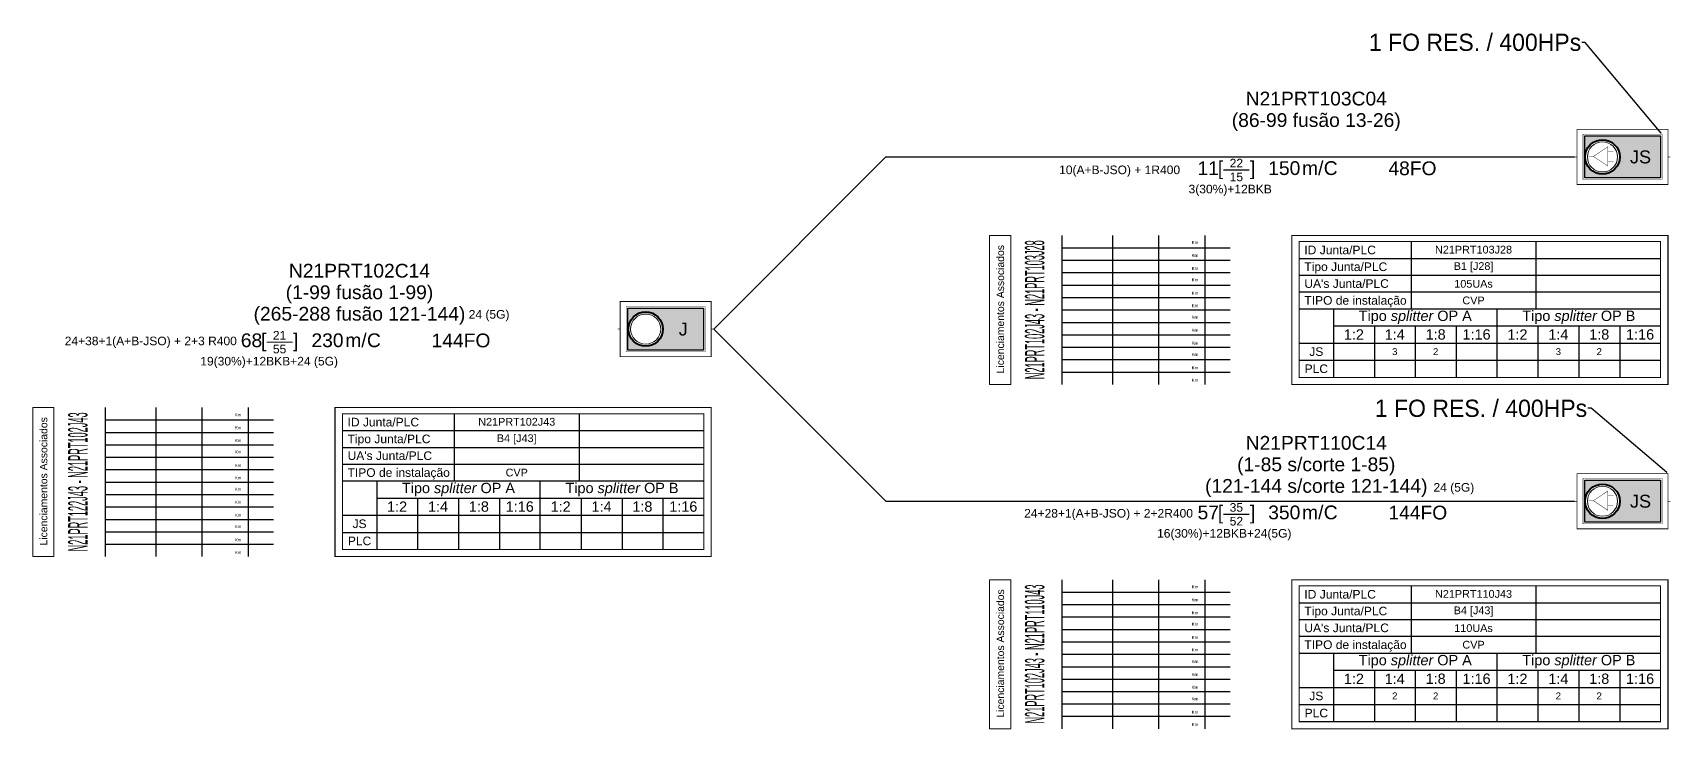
# Model space of a CAD drawing. Header units: metres. Extents: x 288 to 1034, y 827 to 7702.
# Drawn here: x 287.5 to 477.7, y 7543.1 to 7624 of the extents above; entities that cross this region are included whole.
import ezdxf
from ezdxf import colors
from ezdxf.entities.mleader import LeaderData, LeaderLine
from ezdxf.enums import TextEntityAlignment as Align
from ezdxf.math import Vec2, Vec3

# ---------------------------------------------------------------- set-up
doc = ezdxf.new("R2010")
doc.units = ezdxf.units.M
doc.header["$MEASUREMENT"] = 0
doc.set_wipeout_variables(frame=1)
doc.linetypes.add('HIDDEN2', pattern=[4.7625, 3.175, -1.5875])
for name, color, linetype in [('3-PROJ_Cabo Aereo NOS', 104, 'HIDDEN2'), ('3-PROJ_FTTH_CABO', 7, 'Continuous'), ('3-PROJ_FTTH_JUNTA', 7, 'Continuous'), ('3-PROJ_FTTH_LICENCIAMENTOS', 7, 'Continuous'), ('Ajusa STCE', 7, 'Continuous')]:
    doc.layers.add(name, color=color, linetype=linetype)
doc.styles.add('ARIAL', font='')
doc.styles.get('ARIAL').set_extended_font_data('Arial')

# ---------------------------------------------------------------- blocks, each defined once
blk = doc.blocks.new('Troço Sinoptico')
at = {"color": 7, "lineweight": 0, "style": 'ARIAL'}
for tag, p in [('D1', (-16.57, -9.75)), ('T1', (-10.78, -9.77)), ('E1', (-1.22, -9.77)), ('D2', (-16.57, -11.26))]:
    blk.add_attdef(tag, text='', height=0.631, dxfattribs=at).set_placement(p, align=Align.MIDDLE_CENTER)
blk.add_attdef('XXX1', text='', height=0.631, dxfattribs=at).set_placement((-4.58, -9.81), align=Align.MIDDLE_RIGHT)
at = {"color": 7}
blk.add_wipeout([(-27.96, -26.44), (-27.96, -9.12), (0, -9.12), (0, -26.43)], dxfattribs=at)
at = {"color": 7, "lineweight": 0}
blk.add_lwpolyline([(-27.96, -26.44), (-25.49, -26.44), (-25.49, -9.12), (-27.96, -9.12)], close=True, dxfattribs=at)
at = {"color": 7}
for points in [[(-19.54, -9.12), (-19.54, -26.44)], [(-13.66, -9.12), (-13.66, -17.78)], [(-8.33, -9.12), (-8.33, -17.78)], [(-2.94, -9.12), (-2.94, -17.77)], [(-19.54, -10.56), (0, -10.56)], [(-19.54, -12), (0, -12)], [(-19.54, -13.44), (0, -13.44)], [(-19.54, -14.89), (0, -14.89)], [(-19.54, -16.33), (0, -16.33)], [(-19.54, -17.77), (0, -17.77)], [(-13.66, -17.78), (-13.66, -26.44)], [(-8.33, -17.78), (-8.33, -26.44)], [(-2.94, -17.78), (-2.94, -26.43)], [(-19.54, -19.23), (0, -19.23)], [(-19.54, -20.67), (0, -20.67)], [(-19.54, -22.11), (0, -22.11)], [(-19.54, -23.55), (0, -23.55)], [(-19.54, -24.99), (0, -24.99)]]:
    blk.add_lwpolyline(points, dxfattribs=at)
at = {"color": 7, "lineweight": 0, "true_color": 0xffffff, "insert": (-26.69, -17.69), "char_height": 0.865, "width": 17.7947, "attachment_point": 5, "rotation": 90, "style": 'ARIAL'}
blk.add_mtext('Licenciamentos Associados', dxfattribs=at)
at = {"color": 7, "lineweight": 0, "char_height": 0.355, "width": 6.2282, "attachment_point": 2, "style": 'ARIAL'}
for insert in [(-4.1, -11.28), (-4.09, -9.77), (-4.09, -12.78), (-4.09, -14.1), (-4.09, -15.66), (-4.09, -17.1), (-4.1, -18.43), (-4.1, -19.94), (-4.1, -21.44), (-4.1, -22.77), (-4.09, -24.32), (-4.09, -25.77)]:
    blk.add_mtext('Km', dxfattribs=dict(at, insert=insert))
at = {"color": 7, "lineweight": 0, "style": 'ARIAL', "width": 0.580821}
blk.add_attdef('ORIGEM-DESTINO', text='', height=2.25, rotation=90, dxfattribs=at).set_placement((-21.59, -25.83), (-21.59, -9.68), align=Align.FIT)
at = {"color": 7, "lineweight": 0, "style": 'ARIAL'}
for tag, p in [('T2', (-10.78, -11.28)), ('E2', (-1.22, -11.3)), ('D3', (-16.57, -12.76)), ('T3', (-10.78, -12.77)), ('E3', (-1.22, -12.78)), ('D4', (-16.57, -14.09)), ('T4', (-10.78, -14.1)), ('E4', (-1.22, -14.1)), ('D5', (-16.57, -15.64)), ('D6', (-16.57, -17.08)), ('T5', (-10.78, -15.65)), ('T6', (-10.78, -17.09)), ('E5', (-1.22, -15.65)), ('E6', (-1.22, -17.09)), ('D7', (-16.57, -18.42)), ('T7', (-10.78, -18.43)), ('E7', (-1.22, -18.43)), ('D8', (-16.57, -19.93)), ('T8', (-10.79, -19.94)), ('E8', (-1.22, -19.97)), ('D10', (-16.57, -22.75)), ('D9', (-16.57, -21.42)), ('T10', (-10.78, -22.77)), ('T9', (-10.79, -21.44)), ('E10', (-1.22, -22.77)), ('E9', (-1.22, -21.45)), ('D11', (-16.57, -24.3)), ('T11', (-10.79, -24.31)), ('E11', (-1.22, -24.31)), ('D12', (-16.57, -25.74)), ('T12', (-10.79, -25.76)), ('E12', (-1.22, -25.76))]:
    blk.add_attdef(tag, text='', height=0.631, dxfattribs=at).set_placement(p, align=Align.MIDDLE_CENTER)
for tag, p in [('XXX2', (-4.59, -11.32)), ('XXX3', (-4.58, -12.81)), ('XXX4', (-4.59, -14.14)), ('XXX5', (-4.58, -15.69)), ('XXX6', (-4.58, -17.13)), ('XXX7', (-4.59, -18.47)), ('XXX8', (-4.59, -19.98)), ('XXX10', (-4.59, -22.81)), ('XXX9', (-4.59, -21.48)), ('XXX11', (-4.58, -24.35)), ('XXX12', (-4.58, -25.8))]:
    blk.add_attdef(tag, text='', height=0.631, dxfattribs=at).set_placement(p, align=Align.MIDDLE_RIGHT)
at = {"color": 7, "lineweight": 0, "style": 'ARIAL', "flags": 1}
blk.add_attdef('ID', text='', height=0.631, dxfattribs=at).set_placement((-13.98, -27.67), align=Align.MIDDLE_CENTER)
at = {"layer": 'Defpoints', "flags": 1}
for tag, p in [('TROCO', (-28.25, -8.29)), ('GAMA', (-13.98, -8.55))]:
    blk.add_attdef(tag, p, '', height=2.16, dxfattribs=at)
blk = doc.blocks.new('*U6')
blk.add_hatch(color=31).paths.add_polyline_path([(9.97, -2.44), (1.18, -2.44), (1.18, 2.44), (9.97, 2.44)])
at = {"color": 7}
for points, const_width in [([(10.86, -3.21), (0.29, -3.21), (0.29, 3.21), (10.86, 3.21)], 0.0929), ([(10.17, -2.63), (0.99, -2.63), (0.99, 2.63), (10.17, 2.63)], 0.0465)]:
    blk.add_lwpolyline(points, close=True, dxfattribs=dict(at, const_width=const_width))
at = {"color": 31}
blk.add_lwpolyline([(9.97, -2.44), (1.18, -2.44), (1.18, 2.44), (9.97, 2.44)], close=True, dxfattribs=at)
at = {"color": 7}
for points, const_width in [([(0.29, 0), (0, 0)], 0.0743), ([(11.15, 0), (10.86, 0)], 0.0743), ([(-40.78, -1.52), (-37.77, -1.52)], 0.15)]:
    blk.add_lwpolyline(points, dxfattribs=dict(at, const_width=const_width))
at = {"color": 7, "ltscale": 0.001}
blk.add_lwpolyline([(10.86, -9.12, 0.12, 0.12, 0), (10.86, -9.12, 0.12, 0.12, 0), (-32.84, -9.12, 0.12, 0.12, 0), (-32.84, -26.43, 0.12, 0.12, 0), (10.86, -26.43, 0.12, 0.12, 0), (10.86, -26.43, 0.12, 0.12, 0), (10.86, -9.12, 0, 0, 0)], format="xyseb", dxfattribs=at)
at = {"color": 7, "ltscale": 0.001, "const_width": 0.12}
blk.add_lwpolyline([(10, -25.61), (10, -25.61), (-31.98, -25.61), (-31.98, -9.84), (10, -9.84), (10, -9.84)], close=True, dxfattribs=at)
at = {"color": 7}
for points in [[(-18.98, -9.84), (-18.98, -17.65)], [(-4.49, -9.84), (-4.49, -17.65)], [(-31.98, -11.79), (10, -11.79)], [(-31.98, -13.74), (10, -13.74)], [(-31.98, -15.69), (10, -15.69)], [(-31.98, -17.65), (10, -17.65)], [(-28, -17.65), (-28, -25.61)], [(-9, -25.61), (-9, -17.65)], [(-28, -19.64), (10, -19.64)], [(-23.25, -19.64), (-23.25, -25.61)], [(-18.5, -19.64), (-18.5, -25.61)], [(-13.75, -19.64), (-13.75, -25.61)], [(-4.25, -19.64), (-4.25, -25.61)], [(0.5, -19.64), (0.5, -25.61)], [(5.25, -19.64), (5.25, -25.61)], [(-31.98, -21.63), (10, -21.63)], [(-31.98, -23.62), (10, -23.62)], [(-31.98, -23.62), (-13.57, -23.62), (10, -23.62)]]:
    blk.add_lwpolyline(points, dxfattribs=at)
at = {"color": 7, "style": 'ARIAL'}
for s, height, p in [('J', 1.5, (7.61, 0)), ('JS', 1, (-29.99, -22.62)), ('PLC', 1, (-29.99, -24.61))]:
    blk.add_text(s, height=height, dxfattribs=at).set_placement(p, align=Align.MIDDLE_CENTER)
blk.add_text('[     ]  ', height=1.6, dxfattribs=at).set_placement((-35.85, -0.5), align=Align.TOP_RIGHT)
for s, p in [('ID Junta/PLC', (-31.38, -10.81)), ('Tipo Junta/PLC', (-31.38, -12.76)), ("UA's Junta/PLC", (-31.38, -14.71)), ('TIPO de instalação', (-31.38, -16.67))]:
    blk.add_text(s, height=1, dxfattribs=at).set_placement(p, align=Align.MIDDLE_LEFT)
at = {"insert": (-31.65, -0.5), "char_height": 1.6, "width": 2.8224, "attachment_point": 1, "style": 'ARIAL'}
blk.add_mtext('m/', dxfattribs=at)
at = {"color": 7, "ltscale": 0.001, "char_height": 1.2, "attachment_point": 5, "style": 'ARIAL'}
for s, insert, width in [('{\\C114;Tipo \\fArial|b0|i1|c0|p34;splitter\\fArial|b0|i0|c0|p34; OP A}', (-18.5, -18.64), 14.6912), ('{\\C10;Tipo \\fArial|b0|i1|c0|p34;splitter\\fArial|b0|i0|c0|p34; OP B}', (0.5, -18.64), 14.6912), ('{\\C114;1:2}', (-25.63, -20.63), 4.1115), ('{\\C114;1:4}', (-20.88, -20.63), 4.1115), ('{\\C114;1:8}', (-16.13, -20.63), 4.1115), ('{\\C114;1:16}', (-11.38, -20.63), 4.1115), ('{\\C10;1:2}', (-6.63, -20.63), 4.1115), ('{\\C10;1:4}', (-1.88, -20.63), 4.1115), ('{\\C10;1:8}', (2.87, -20.63), 4.1115), ('{\\C10;1:16}', (7.62, -20.63), 4.1115)]:
    blk.add_mtext(s, dxfattribs=dict(at, insert=insert, width=width))
at = {"color": 7, "style": 'ARIAL'}
for tag, p in [('ID_CABO', (-30, 5.5)), ('ID_CABO2', (-30, 3)), ('ID_CABO3', (-30, 0.5))]:
    blk.add_attdef(tag, text='', height=1.6, dxfattribs=at).set_placement(p, align=Align.BOTTOM_CENTER)
at = {"color": 7, "lineweight": 0, "style": 'ARIAL'}
blk.add_attdef('FO_ACTIVAS', text='', height=1.6, dxfattribs=at).set_placement((-41.3, -0.5), align=Align.TOP_RIGHT)
for tag, height, p in [('FO_RESERVA', 1, (-39.28, -2.32)), ('FO_MORTAS', 1, (-39.28, -0.72)), ('JUNTA', 0.9, (-11.73, -10.77)), ('TIPO_JUNTA', 0.9, (-11.73, -12.68)), ('INSTALACAO', 0.9, (-11.73, -16.67)), ('NPOL_CVP', 0.9, (2.75, -16.66))]:
    blk.add_attdef(tag, text='', height=height, dxfattribs=at).set_placement(p, align=Align.MIDDLE_CENTER)
at = {"color": 7, "style": 'ARIAL'}
blk.add_attdef('METROS', text='', height=1.6, dxfattribs=at).set_placement((-31.85, -0.5), align=Align.TOP_RIGHT)
for tag, p in [('TIPO_INSTALACAO', (-29.13, -0.5)), ('CAPACIDADE', (-21.62, -0.52))]:
    blk.add_attdef(tag, text='', height=1.6, dxfattribs=at).set_placement(p, align=Align.TOP_LEFT)
at = {"color": 5, "lineweight": 0, "style": 'ARIAL'}
blk.add_attdef('FO_RTR+BKB', text='', height=0.8, dxfattribs=at).set_placement((12.07, -1.2), align=Align.MIDDLE_LEFT)
at = {"color": 4, "lineweight": 0, "style": 'ARIAL'}
blk.add_attdef('ALOCAÇÃO_RDP', text='', height=0.8, dxfattribs=at).set_placement((-0.91, -2.81), align=Align.MIDDLE_RIGHT)
at = {"color": 1, "lineweight": 0, "style": 'ARIAL'}
blk.add_attdef('ALOCAÇÃO_RDS', text='', height=0.8, dxfattribs=at).set_placement((-0.89, -4.35), align=Align.MIDDLE_RIGHT)
at = {"color": 4, "lineweight": 0, "style": 'ARIAL'}
blk.add_attdef('FO_RDP', text='', height=0.8, dxfattribs=at).set_placement((12.06, -2.81), align=Align.MIDDLE_LEFT)
at = {"color": 1, "lineweight": 0, "style": 'ARIAL'}
blk.add_attdef('FO_RDS', text='', height=0.8, dxfattribs=at).set_placement((12.09, -4.35), align=Align.MIDDLE_LEFT)
at = {"color": 7, "lineweight": 0, "style": 'ARIAL'}
blk.add_attdef('MORADA', text='', height=0.75, dxfattribs=at).set_placement((10.86, -7.21), align=Align.MIDDLE_RIGHT)
at = {"color": 114, "style": 'ARIAL'}
for tag, p in [('(J)1:2_A', (-25.63, -22.62)), ('(J)1:4_A', (-20.88, -22.62)), ('(J)1:8_A', (-16.13, -22.62)), ('(J)1:16_A', (-11.38, -22.62)), ('(P)1:2_A', (-25.63, -24.61)), ('(P)1:4_A', (-20.88, -24.61)), ('(P)1:8_A', (-16.13, -24.61)), ('(P)1:16_A', (-11.38, -24.61))]:
    blk.add_attdef(tag, text='', height=0.8, dxfattribs=at).set_placement(p, align=Align.MIDDLE_CENTER)
at = {"color": 10, "style": 'ARIAL'}
for tag, p in [('(J)1:2_B', (-6.63, -22.62)), ('(J)1:4_B', (-1.88, -22.62)), ('(J)1:8_B', (2.87, -22.62)), ('(J)1:16_B', (7.62, -22.62)), ('(P)1:2_B', (-6.63, -24.61)), ('(P)1:4_B', (-1.88, -24.61)), ('(P)1:8_B', (2.87, -24.61)), ('(P)1:16_B', (7.62, -24.61))]:
    blk.add_attdef(tag, text='', height=0.8, dxfattribs=at).set_placement(p, align=Align.MIDDLE_CENTER)
at = {"color": 7, "lineweight": 0}
blk.add_wipeout([(3.7, -1.95), (3.43, -1.99), (3.09, -2), (2.79, -1.95), (2.57, -1.88), (2.34, -1.78), (2.03, -1.59), (1.77, -1.34), (1.58, -1.1), (1.47, -0.92), (1.35, -0.61), (1.28, -0.33), (1.25, 0), (1.3, 0.42), (1.38, 0.7), (1.51, 0.98), (1.63, 1.17), (1.83, 1.4), (1.98, 1.55), (2.18, 1.69), (2.4, 1.81), (2.69, 1.92), (2.92, 1.97), (3.27, 2), (3.51, 1.99), (3.73, 1.94), (3.98, 1.87), (4.15, 1.79), (4.31, 1.7), (4.51, 1.56), (4.66, 1.42), (4.79, 1.28), (4.96, 1.05), (5.05, 0.88), (5.15, 0.64), (5.21, 0.41), (5.25, 0.11), (5.23, -0.32), (5.19, -0.52), (5.11, -0.74), (4.96, -1.04), (4.78, -1.3), (4.57, -1.51), (4.25, -1.74), (3.96, -1.87)], dxfattribs=at)
at = {"color": 7, "lineweight": 40}
blk.add_circle((3.25, 0), 2, dxfattribs=at)
at = {"color": 7, "lineweight": 0}
blk.add_circle((3.25, 0), 1.75, dxfattribs=at)
blk.add_circle((3.25, 0), 1.75, dxfattribs=at)
blk = doc.blocks.new('*U7')
blk.add_hatch(color=31).paths.add_polyline_path([(9.97, -2.44), (1.18, -2.44), (1.18, 2.44), (9.97, 2.44)])
at = {"color": 7}
for points, const_width in [([(10.86, -3.21), (0.29, -3.21), (0.29, 3.21), (10.86, 3.21)], 0.0929), ([(10.17, -2.63), (0.99, -2.63), (0.99, 2.63), (10.17, 2.63)], 0.0465)]:
    blk.add_lwpolyline(points, close=True, dxfattribs=dict(at, const_width=const_width))
at = {"color": 31}
blk.add_lwpolyline([(9.97, -2.44), (1.18, -2.44), (1.18, 2.44), (9.97, 2.44)], close=True, dxfattribs=at)
at = {"color": 7}
for points, const_width in [([(0.29, 0), (0, 0)], 0.0743), ([(11.15, 0), (10.86, 0)], 0.0743), ([(-40.78, -1.52), (-37.77, -1.52)], 0.15)]:
    blk.add_lwpolyline(points, dxfattribs=dict(at, const_width=const_width))
at = {"color": 7, "ltscale": 0.001}
blk.add_lwpolyline([(10.86, -9.12, 0.12, 0.12, 0), (10.86, -9.12, 0.12, 0.12, 0), (-32.84, -9.12, 0.12, 0.12, 0), (-32.84, -26.43, 0.12, 0.12, 0), (10.86, -26.43, 0.12, 0.12, 0), (10.86, -26.43, 0.12, 0.12, 0), (10.86, -9.12, 0, 0, 0)], format="xyseb", dxfattribs=at)
at = {"color": 7, "ltscale": 0.001, "const_width": 0.12}
blk.add_lwpolyline([(10, -25.61), (10, -25.61), (-31.98, -25.61), (-31.98, -9.84), (10, -9.84), (10, -9.84)], close=True, dxfattribs=at)
at = {"color": 7}
for points in [[(-18.98, -9.84), (-18.98, -17.65)], [(-4.49, -9.84), (-4.49, -17.65)], [(-31.98, -11.79), (10, -11.79)], [(-31.98, -13.74), (10, -13.74)], [(-31.98, -15.69), (10, -15.69)], [(-31.98, -17.65), (10, -17.65)], [(-28, -17.65), (-28, -25.61)], [(-9, -25.61), (-9, -17.65)], [(-28, -19.64), (10, -19.64)], [(-23.25, -19.64), (-23.25, -25.61)], [(-18.5, -19.64), (-18.5, -25.61)], [(-13.75, -19.64), (-13.75, -25.61)], [(-4.25, -19.64), (-4.25, -25.61)], [(0.5, -19.64), (0.5, -25.61)], [(5.25, -19.64), (5.25, -25.61)], [(-31.98, -21.63), (10, -21.63)], [(-31.98, -23.62), (10, -23.62)], [(-31.98, -23.62), (-13.57, -23.62), (10, -23.62)]]:
    blk.add_lwpolyline(points, dxfattribs=at)
at = {"color": 7, "style": 'ARIAL'}
for s, height, p in [('JS', 1.5, (7.67, 0)), ('JS', 1, (-29.99, -22.62)), ('PLC', 1, (-29.99, -24.61))]:
    blk.add_text(s, height=height, dxfattribs=at).set_placement(p, align=Align.MIDDLE_CENTER)
blk.add_text('[     ]  ', height=1.6, dxfattribs=at).set_placement((-35.85, -0.5), align=Align.TOP_RIGHT)
for s, p in [('ID Junta/PLC', (-31.38, -10.81)), ('Tipo Junta/PLC', (-31.38, -12.76)), ("UA's Junta/PLC", (-31.38, -14.71)), ('TIPO de instalação', (-31.38, -16.67))]:
    blk.add_text(s, height=1, dxfattribs=at).set_placement(p, align=Align.MIDDLE_LEFT)
at = {"insert": (-31.65, -0.5), "char_height": 1.6, "width": 2.8224, "attachment_point": 1, "style": 'ARIAL'}
blk.add_mtext('m/', dxfattribs=at)
at = {"color": 7, "ltscale": 0.001, "char_height": 1.2, "attachment_point": 5, "style": 'ARIAL'}
for s, insert, width in [('{\\C114;Tipo \\fArial|b0|i1|c0|p34;splitter\\fArial|b0|i0|c0|p34; OP A}', (-18.5, -18.64), 14.6912), ('{\\C10;Tipo \\fArial|b0|i1|c0|p34;splitter\\fArial|b0|i0|c0|p34; OP B}', (0.5, -18.64), 14.6912), ('{\\C114;1:2}', (-25.63, -20.63), 4.1115), ('{\\C114;1:4}', (-20.88, -20.63), 4.1115), ('{\\C114;1:8}', (-16.13, -20.63), 4.1115), ('{\\C114;1:16}', (-11.38, -20.63), 4.1115), ('{\\C10;1:2}', (-6.63, -20.63), 4.1115), ('{\\C10;1:4}', (-1.88, -20.63), 4.1115), ('{\\C10;1:8}', (2.87, -20.63), 4.1115), ('{\\C10;1:16}', (7.62, -20.63), 4.1115)]:
    blk.add_mtext(s, dxfattribs=dict(at, insert=insert, width=width))
at = {"color": 7, "style": 'ARIAL'}
for tag, p in [('ID_CABO', (-30, 5.5)), ('ID_CABO2', (-30, 3)), ('ID_CABO3', (-30, 0.5))]:
    blk.add_attdef(tag, text='', height=1.6, dxfattribs=at).set_placement(p, align=Align.BOTTOM_CENTER)
at = {"color": 7, "lineweight": 0, "style": 'ARIAL'}
blk.add_attdef('FO_ACTIVAS', text='', height=1.6, dxfattribs=at).set_placement((-41.3, -0.5), align=Align.TOP_RIGHT)
for tag, height, p in [('FO_RESERVA', 1, (-39.28, -2.32)), ('FO_MORTAS', 1, (-39.28, -0.72)), ('JUNTA', 0.9, (-11.73, -10.77)), ('TIPO_JUNTA', 0.9, (-11.73, -12.68)), ('UA_JUNTA', 0.9, (-11.73, -14.74)), ('INSTALACAO', 0.9, (-11.73, -16.67)), ('NPOL_CVP', 0.9, (2.75, -16.66))]:
    blk.add_attdef(tag, text='', height=height, dxfattribs=at).set_placement(p, align=Align.MIDDLE_CENTER)
at = {"color": 7, "style": 'ARIAL'}
blk.add_attdef('METROS', text='', height=1.6, dxfattribs=at).set_placement((-31.85, -0.5), align=Align.TOP_RIGHT)
for tag, p in [('TIPO_INSTALACAO', (-29.13, -0.5)), ('CAPACIDADE', (-21.62, -0.52))]:
    blk.add_attdef(tag, text='', height=1.6, dxfattribs=at).set_placement(p, align=Align.TOP_LEFT)
at = {"color": 5, "lineweight": 0, "style": 'ARIAL'}
blk.add_attdef('FO_RTR+BKB', text='', height=0.8, dxfattribs=at).set_placement((12.07, -1.2), align=Align.MIDDLE_LEFT)
at = {"color": 4, "lineweight": 0, "style": 'ARIAL'}
blk.add_attdef('ALOCAÇÃO_RDP', text='', height=0.8, dxfattribs=at).set_placement((-0.91, -2.81), align=Align.MIDDLE_RIGHT)
at = {"color": 1, "lineweight": 0, "style": 'ARIAL'}
blk.add_attdef('ALOCAÇÃO_RDS', text='', height=0.8, dxfattribs=at).set_placement((-0.89, -4.35), align=Align.MIDDLE_RIGHT)
at = {"color": 4, "lineweight": 0, "style": 'ARIAL'}
blk.add_attdef('FO_RDP', text='', height=0.8, dxfattribs=at).set_placement((12.06, -2.81), align=Align.MIDDLE_LEFT)
at = {"color": 1, "lineweight": 0, "style": 'ARIAL'}
blk.add_attdef('FO_RDS', text='', height=0.8, dxfattribs=at).set_placement((12.09, -4.35), align=Align.MIDDLE_LEFT)
at = {"color": 7, "lineweight": 0, "style": 'ARIAL'}
blk.add_attdef('MORADA', text='', height=0.75, dxfattribs=at).set_placement((10.86, -7.21), align=Align.MIDDLE_RIGHT)
at = {"color": 114, "style": 'ARIAL'}
for tag, p in [('(J)1:2_A', (-25.63, -22.62)), ('(J)1:4_A', (-20.88, -22.62)), ('(J)1:8_A', (-16.13, -22.62)), ('(J)1:16_A', (-11.38, -22.62)), ('(P)1:2_A', (-25.63, -24.61)), ('(P)1:4_A', (-20.88, -24.61)), ('(P)1:8_A', (-16.13, -24.61)), ('(P)1:16_A', (-11.38, -24.61))]:
    blk.add_attdef(tag, text='', height=0.8, dxfattribs=at).set_placement(p, align=Align.MIDDLE_CENTER)
at = {"color": 10, "style": 'ARIAL'}
for tag, p in [('(J)1:2_B', (-6.63, -22.62)), ('(J)1:4_B', (-1.88, -22.62)), ('(J)1:8_B', (2.87, -22.62)), ('(J)1:16_B', (7.62, -22.62)), ('(P)1:2_B', (-6.63, -24.61)), ('(P)1:4_B', (-1.88, -24.61)), ('(P)1:8_B', (2.87, -24.61)), ('(P)1:16_B', (7.62, -24.61))]:
    blk.add_attdef(tag, text='', height=0.8, dxfattribs=at).set_placement(p, align=Align.MIDDLE_CENTER)
at = {"color": 7, "lineweight": 0}
blk.add_wipeout([(3.7, -1.95), (3.43, -1.99), (3.09, -2), (2.79, -1.95), (2.57, -1.88), (2.34, -1.78), (2.03, -1.59), (1.77, -1.34), (1.58, -1.1), (1.47, -0.92), (1.35, -0.61), (1.28, -0.33), (1.25, 0), (1.3, 0.42), (1.38, 0.7), (1.51, 0.98), (1.63, 1.17), (1.83, 1.4), (1.98, 1.55), (2.18, 1.69), (2.4, 1.81), (2.69, 1.92), (2.92, 1.97), (3.27, 2), (3.51, 1.99), (3.73, 1.94), (3.98, 1.87), (4.15, 1.79), (4.31, 1.7), (4.51, 1.56), (4.66, 1.42), (4.79, 1.28), (4.96, 1.05), (5.05, 0.88), (5.15, 0.64), (5.21, 0.41), (5.25, 0.11), (5.23, -0.32), (5.19, -0.52), (5.11, -0.74), (4.96, -1.04), (4.78, -1.3), (4.57, -1.51), (4.25, -1.74), (3.96, -1.87)], dxfattribs=at)
at = {"color": 7, "const_width": 0.0465}
for points in [[(1.63, 0.06), (2.2, 0.06)], [(3.87, 0.62), (4.5, 0.62)], [(3.87, -0.49), (4.5, -0.49)]]:
    blk.add_lwpolyline(points, dxfattribs=at)
blk.add_lwpolyline([(2.2, 0.06), (3.87, -1.05), (3.87, 1.18)], close=True, dxfattribs=at)
at = {"color": 7, "lineweight": 40}
blk.add_circle((3.25, 0), 2, dxfattribs=at)
at = {"color": 7, "lineweight": 0}
blk.add_circle((3.25, 0), 1.75, dxfattribs=at)
blk.add_circle((3.25, 0), 1.75, dxfattribs=at)
blk = doc.blocks.new('*U46')
blk.add_hatch(color=31).paths.add_polyline_path([(9.97, -2.44), (1.18, -2.44), (1.18, 2.44), (9.97, 2.44)])
at = {"color": 7}
for points, const_width in [([(10.86, -3.21), (0.29, -3.21), (0.29, 3.21), (10.86, 3.21)], 0.0929), ([(10.17, -2.63), (0.99, -2.63), (0.99, 2.63), (10.17, 2.63)], 0.0465)]:
    blk.add_lwpolyline(points, close=True, dxfattribs=dict(at, const_width=const_width))
at = {"color": 31}
blk.add_lwpolyline([(9.97, -2.44), (1.18, -2.44), (1.18, 2.44), (9.97, 2.44)], close=True, dxfattribs=at)
at = {"color": 7}
for points, const_width in [([(0.29, 0), (0, 0)], 0.0743), ([(11.15, 0), (10.86, 0)], 0.0743), ([(-40.78, -1.52), (-37.77, -1.52)], 0.15)]:
    blk.add_lwpolyline(points, dxfattribs=dict(at, const_width=const_width))
at = {"color": 7, "ltscale": 0.001}
blk.add_lwpolyline([(10.86, -9.12, 0.12, 0.12, 0), (10.86, -9.12, 0.12, 0.12, 0), (-32.84, -9.12, 0.12, 0.12, 0), (-32.84, -26.43, 0.12, 0.12, 0), (10.86, -26.43, 0.12, 0.12, 0), (10.86, -26.43, 0.12, 0.12, 0), (10.86, -9.12, 0, 0, 0)], format="xyseb", dxfattribs=at)
at = {"color": 7, "ltscale": 0.001, "const_width": 0.12}
blk.add_lwpolyline([(10, -25.61), (10, -25.61), (-31.98, -25.61), (-31.98, -9.84), (10, -9.84), (10, -9.84)], close=True, dxfattribs=at)
at = {"color": 7}
for points in [[(-18.98, -9.84), (-18.98, -17.65)], [(-4.49, -9.84), (-4.49, -17.65)], [(-31.98, -11.79), (10, -11.79)], [(-31.98, -13.74), (10, -13.74)], [(-31.98, -15.69), (10, -15.69)], [(-31.98, -17.65), (10, -17.65)], [(-28, -17.65), (-28, -25.61)], [(-9, -25.61), (-9, -17.65)], [(-28, -19.64), (10, -19.64)], [(-23.25, -19.64), (-23.25, -25.61)], [(-18.5, -19.64), (-18.5, -25.61)], [(-13.75, -19.64), (-13.75, -25.61)], [(-4.25, -19.64), (-4.25, -25.61)], [(0.5, -19.64), (0.5, -25.61)], [(5.25, -19.64), (5.25, -25.61)], [(-31.98, -21.63), (10, -21.63)], [(-31.98, -23.62), (10, -23.62)], [(-31.98, -23.62), (-13.57, -23.62), (10, -23.62)]]:
    blk.add_lwpolyline(points, dxfattribs=at)
at = {"color": 7, "style": 'ARIAL'}
for s, height, p in [('JS', 1.5, (7.67, 0)), ('JS', 1, (-29.99, -22.62)), ('PLC', 1, (-29.99, -24.61))]:
    blk.add_text(s, height=height, dxfattribs=at).set_placement(p, align=Align.MIDDLE_CENTER)
blk.add_text('[     ]  ', height=1.6, dxfattribs=at).set_placement((-35.85, -0.5), align=Align.TOP_RIGHT)
for s, p in [('ID Junta/PLC', (-31.38, -10.81)), ('Tipo Junta/PLC', (-31.38, -12.76)), ("UA's Junta/PLC", (-31.38, -14.71)), ('TIPO de instalação', (-31.38, -16.67))]:
    blk.add_text(s, height=1, dxfattribs=at).set_placement(p, align=Align.MIDDLE_LEFT)
at = {"insert": (-31.65, -0.5), "char_height": 1.6, "width": 2.8224, "attachment_point": 1, "style": 'ARIAL'}
blk.add_mtext('m/', dxfattribs=at)
at = {"color": 7, "ltscale": 0.001, "char_height": 1.2, "attachment_point": 5, "style": 'ARIAL'}
for s, insert, width in [('{\\C114;Tipo \\fArial|b0|i1|c0|p34;splitter\\fArial|b0|i0|c0|p34; OP A}', (-18.5, -18.64), 14.6912), ('{\\C10;Tipo \\fArial|b0|i1|c0|p34;splitter\\fArial|b0|i0|c0|p34; OP B}', (0.5, -18.64), 14.6912), ('{\\C114;1:2}', (-25.63, -20.63), 4.1115), ('{\\C114;1:4}', (-20.88, -20.63), 4.1115), ('{\\C114;1:8}', (-16.13, -20.63), 4.1115), ('{\\C114;1:16}', (-11.38, -20.63), 4.1115), ('{\\C10;1:2}', (-6.63, -20.63), 4.1115), ('{\\C10;1:4}', (-1.88, -20.63), 4.1115), ('{\\C10;1:8}', (2.87, -20.63), 4.1115), ('{\\C10;1:16}', (7.62, -20.63), 4.1115)]:
    blk.add_mtext(s, dxfattribs=dict(at, insert=insert, width=width))
at = {"color": 7, "style": 'ARIAL'}
for tag, p in [('ID_CABO', (-30, 5.5)), ('ID_CABO2', (-30, 3)), ('ID_CABO3', (-30, 0.5))]:
    blk.add_attdef(tag, text='', height=1.6, dxfattribs=at).set_placement(p, align=Align.BOTTOM_CENTER)
at = {"color": 7, "lineweight": 0, "style": 'ARIAL'}
blk.add_attdef('FO_ACTIVAS', text='', height=1.6, dxfattribs=at).set_placement((-41.3, -0.5), align=Align.TOP_RIGHT)
for tag, height, p in [('FO_RESERVA', 1, (-39.28, -2.32)), ('FO_MORTAS', 1, (-39.28, -0.72)), ('JUNTA', 0.9, (-11.73, -10.77)), ('TIPO_JUNTA', 0.9, (-11.73, -12.68)), ('UA_JUNTA', 0.9, (-11.73, -14.74)), ('INSTALACAO', 0.9, (-11.73, -16.67)), ('NPOL_CVP', 0.9, (2.75, -16.66))]:
    blk.add_attdef(tag, text='', height=height, dxfattribs=at).set_placement(p, align=Align.MIDDLE_CENTER)
at = {"color": 7, "style": 'ARIAL'}
blk.add_attdef('METROS', text='', height=1.6, dxfattribs=at).set_placement((-31.85, -0.5), align=Align.TOP_RIGHT)
for tag, p in [('TIPO_INSTALACAO', (-29.13, -0.5)), ('CAPACIDADE', (-21.62, -0.52))]:
    blk.add_attdef(tag, text='', height=1.6, dxfattribs=at).set_placement(p, align=Align.TOP_LEFT)
at = {"color": 5, "lineweight": 0, "style": 'ARIAL'}
blk.add_attdef('FO_RTR+BKB', text='', height=0.8, dxfattribs=at).set_placement((12.07, -1.2), align=Align.MIDDLE_LEFT)
at = {"color": 4, "lineweight": 0, "style": 'ARIAL'}
blk.add_attdef('ALOCAÇÃO_RDP', text='', height=0.8, dxfattribs=at).set_placement((-0.91, -2.81), align=Align.MIDDLE_RIGHT)
at = {"color": 1, "lineweight": 0, "style": 'ARIAL'}
blk.add_attdef('ALOCAÇÃO_RDS', text='', height=0.8, dxfattribs=at).set_placement((-0.89, -4.35), align=Align.MIDDLE_RIGHT)
at = {"color": 4, "lineweight": 0, "style": 'ARIAL'}
blk.add_attdef('FO_RDP', text='', height=0.8, dxfattribs=at).set_placement((12.06, -2.81), align=Align.MIDDLE_LEFT)
at = {"color": 1, "lineweight": 0, "style": 'ARIAL'}
blk.add_attdef('FO_RDS', text='', height=0.8, dxfattribs=at).set_placement((12.09, -4.35), align=Align.MIDDLE_LEFT)
at = {"color": 7, "lineweight": 0, "style": 'ARIAL'}
blk.add_attdef('MORADA', text='', height=0.75, dxfattribs=at).set_placement((10.86, -7.21), align=Align.MIDDLE_RIGHT)
at = {"color": 114, "style": 'ARIAL'}
for tag, p in [('(J)1:2_A', (-25.63, -22.62)), ('(J)1:4_A', (-20.88, -22.62)), ('(J)1:8_A', (-16.13, -22.62)), ('(J)1:16_A', (-11.38, -22.62)), ('(P)1:2_A', (-25.63, -24.61)), ('(P)1:4_A', (-20.88, -24.61)), ('(P)1:8_A', (-16.13, -24.61)), ('(P)1:16_A', (-11.38, -24.61))]:
    blk.add_attdef(tag, text='', height=0.8, dxfattribs=at).set_placement(p, align=Align.MIDDLE_CENTER)
at = {"color": 10, "style": 'ARIAL'}
for tag, p in [('(J)1:2_B', (-6.63, -22.62)), ('(J)1:4_B', (-1.88, -22.62)), ('(J)1:8_B', (2.87, -22.62)), ('(J)1:16_B', (7.62, -22.62)), ('(P)1:2_B', (-6.63, -24.61)), ('(P)1:4_B', (-1.88, -24.61)), ('(P)1:8_B', (2.87, -24.61)), ('(P)1:16_B', (7.62, -24.61))]:
    blk.add_attdef(tag, text='', height=0.8, dxfattribs=at).set_placement(p, align=Align.MIDDLE_CENTER)
at = {"color": 7, "lineweight": 0}
blk.add_wipeout([(3.7, -1.95), (3.43, -1.99), (3.09, -2), (2.79, -1.95), (2.57, -1.88), (2.34, -1.78), (2.03, -1.59), (1.77, -1.34), (1.58, -1.1), (1.47, -0.92), (1.35, -0.61), (1.28, -0.33), (1.25, 0), (1.3, 0.42), (1.38, 0.7), (1.51, 0.98), (1.63, 1.17), (1.83, 1.4), (1.98, 1.55), (2.18, 1.69), (2.4, 1.81), (2.69, 1.92), (2.92, 1.97), (3.27, 2), (3.51, 1.99), (3.73, 1.94), (3.98, 1.87), (4.15, 1.79), (4.31, 1.7), (4.51, 1.56), (4.66, 1.42), (4.79, 1.28), (4.96, 1.05), (5.05, 0.88), (5.15, 0.64), (5.21, 0.41), (5.25, 0.11), (5.23, -0.32), (5.19, -0.52), (5.11, -0.74), (4.96, -1.04), (4.78, -1.3), (4.57, -1.51), (4.25, -1.74), (3.96, -1.87)], dxfattribs=at)
at = {"color": 7, "const_width": 0.0465}
for points in [[(1.63, 0.06), (2.2, 0.06)], [(3.87, 0.62), (4.5, 0.62)], [(3.87, -0.49), (4.5, -0.49)]]:
    blk.add_lwpolyline(points, dxfattribs=at)
blk.add_lwpolyline([(2.2, 0.06), (3.87, -1.05), (3.87, 1.18)], close=True, dxfattribs=at)
at = {"color": 7, "lineweight": 40}
blk.add_circle((3.25, 0), 2, dxfattribs=at)
at = {"color": 7, "lineweight": 0}
blk.add_circle((3.25, 0), 1.75, dxfattribs=at)
blk.add_circle((3.25, 0), 1.75, dxfattribs=at)

msp = doc.modelspace()

# ---------------------------------------------------------------- linework, layer by layer
at = {"layer": '3-PROJ_FTTH_CABO'}
for points in [[(386.65, 7609.56), (466.65, 7609.56)], [(386.65, 7569.56), (466.65, 7569.56)]]:
    msp.add_lwpolyline(points, dxfattribs=at)

# ---------------------------------------------------------------- block references
at = {"layer": '3-PROJ_FTTH_LICENCIAMENTOS'}
ref = msp.add_blockref('Troço Sinoptico', (426.65, 7609.56), dxfattribs=at)
ref.add_attrib('ORIGEM-DESTINO', 'N21PRT102J43 - N21PRT103J28', dxfattribs={"layer": '0', "color": 7, "lineweight": 0, "height": 2.2526, "rotation": 90, "style": 'ARIAL', "width": 0.33935}).set_placement((405.06, 7583.73), (405.06, 7599.88), align=Align.FIT)
ref = msp.add_blockref('Troço Sinoptico', (315.5, 7589.56), dxfattribs=at)
ref.add_attrib('ORIGEM-DESTINO', 'N21PRT122J43 - N21PRT102J43', dxfattribs={"layer": '0', "color": 7, "lineweight": 0, "height": 2.2526, "rotation": 90, "style": 'ARIAL', "width": 0.33935}).set_placement((293.91, 7563.73), (293.91, 7579.88), align=Align.FIT)
ref = msp.add_blockref('Troço Sinoptico', (426.65, 7569.56), dxfattribs=at)
ref.add_attrib('ORIGEM-DESTINO', 'N21PRT102J43 - N21PRT110J43', dxfattribs={"layer": '0', "color": 7, "lineweight": 0, "height": 2.2526, "rotation": 90, "style": 'ARIAL', "width": 0.33935}).set_placement((405.06, 7543.73), (405.06, 7559.88), align=Align.FIT)

# ---------------------------------------------------------------- texts
at = {"layer": 'Ajusa STCE', "color": 3, "lineweight": 30, "char_height": 1, "width": 29.5478, "attachment_point": 1}
for s, insert in [('\\pxt0;{\\fArial|b0|i0|c0|p34;10(A+B-JSO) + 1R400}', (406.78, 7608.56)), ('\\pxt0;{\\fArial|b0|i0|c0|p34;3(30%)+12BKB}', (421.82, 7606.33)), ('\\pxt0;{\\fArial|b0|i0|c0|p34;24+38+1(A+B-JSO) + 2+3 R400}', (291.26, 7588.68)), ('\\pxt0;{\\fArial|b0|i0|c0|p34;19(30%)+12BKB+24 (5G)}', (307.01, 7586.33))]:
    msp.add_mtext(s, dxfattribs=dict(at, insert=insert))

# ---------------------------------------------------------------- leaders
at = {"layer": '3-PROJ_Cabo Aereo NOS'}
ml = msp.add_multileader_mtext('Standard', dxfattribs=at)
ml.set_content('1 FO RES. / 400HPs', color=256)
ml.set_leader_properties()
ml.build(insert=Vec2(0, 0))
ml.multileader.update_dxf_attribs({"dogleg_length": 0.36, "arrow_head_size": 0.18})
ctx = ml.context
ctx.base_point, ctx.char_height, ctx.arrow_head_size, ctx.landing_gap_size, ctx.plane_origin = Vec3(434.67, 7622.87), 2, 0.18, 0.09, Vec3(476.82, 7612.19)
ctx.text_align_type, ctx.attachment_type = 2, 2
notes = []
notes.append((ctx, [(0, (1, 1, 0), (467.88, 7622.87), (-1, 0), 0.36, [(0, [(476.82, 7612.19)], 0, [])])]))
ctx.mtext.insert, ctx.mtext.alignment, ctx.mtext.flow_direction = Vec3(467.43, 7623.88), 3, 5
ml = msp.add_multileader_mtext('Standard', dxfattribs=at)
ml.set_content('1 FO RES. / 400HPs', color=256)
ml.set_leader_properties()
ml.build(insert=Vec2(0, 0))
ml.multileader.update_dxf_attribs({"dogleg_length": 0.36, "arrow_head_size": 0.18})
ctx = ml.context
ctx.base_point, ctx.char_height, ctx.arrow_head_size, ctx.landing_gap_size, ctx.plane_origin = Vec3(435.37, 7580.36), 2, 0.18, 0.09, Vec3(477.51, 7572.77)
ctx.text_align_type, ctx.attachment_type = 2, 2
notes.append((ctx, [(0, (1, 1, 0), (468.57, 7580.36), (-1, 0), 0.36, [(0, [(477.51, 7572.77)], 0, [])])]))
ctx.mtext.insert, ctx.mtext.alignment, ctx.mtext.flow_direction = Vec3(468.12, 7581.36), 3, 5
for ctx, leaders in notes:
    for number, flags, end, landing, length, lines in leaders:
        leader = LeaderData()
        leader.index, (leader.has_last_leader_line, leader.has_dogleg_vector, leader.attachment_direction) = number, flags
        leader.last_leader_point, leader.dogleg_vector, leader.dogleg_length = Vec3(end), Vec3(landing), length
        for number, points, colour, breaks in lines:
            line = LeaderLine()
            line.index, line.vertices, line.color, line.breaks = number, Vec3.list(points), colors.encode_raw_color(colour), breaks
            leader.lines.append(line)
        ctx.leaders.append(leader)

# ---------------------------------------------------------------- next in the draw order: block references
at = {"layer": '3-PROJ_FTTH_JUNTA'}
for name, p, values in [('*U46', (466.65, 7609.56), {'JUNTA': 'N21PRT103J28', 'TIPO_JUNTA': 'B1 [J28]', 'UA_JUNTA': '105UAs', 'INSTALACAO': 'CVP', '(J)1:4_A': '3', '(J)1:8_A': '2', '(J)1:4_B': '3', '(J)1:8_B': '2', 'ID_CABO': 'N21PRT103C04', 'ID_CABO2': '(86-99 fusão 13-26)', 'FO_ACTIVAS': '11', 'FO_MORTAS': '22', 'FO_RESERVA': '15', 'METROS': '150', 'TIPO_INSTALACAO': 'C', 'CAPACIDADE': '48FO'}), ('*U6', (355.5, 7589.56), {'JUNTA': 'N21PRT102J43', 'TIPO_JUNTA': 'B4 [J43]', 'INSTALACAO': 'CVP', 'ID_CABO': 'N21PRT102C14', 'ID_CABO2': '(1-99 fusão 1-99)', 'ID_CABO3': '(265-288 fusão 121-144)', 'FO_ACTIVAS': '68', 'FO_MORTAS': '21', 'FO_RESERVA': '55', 'METROS': '230', 'TIPO_INSTALACAO': 'C', 'CAPACIDADE': '144FO'}), ('*U7', (466.65, 7569.56), {'JUNTA': 'N21PRT110J43', 'TIPO_JUNTA': 'B4 [J43]', 'UA_JUNTA': '110UAs', 'INSTALACAO': 'CVP', '(J)1:4_A': '2', '(J)1:8_A': '2', '(J)1:4_B': '2', '(J)1:8_B': '2', 'ID_CABO': 'N21PRT110C14', 'ID_CABO2': '(1-85 s/corte 1-85)', 'ID_CABO3': '(121-144 s/corte 121-144)', 'FO_ACTIVAS': '57', 'FO_MORTAS': '35', 'FO_RESERVA': '52', 'METROS': '350', 'TIPO_INSTALACAO': 'C', 'CAPACIDADE': '144FO'})]:
    msp.add_blockref(name, p, dxfattribs=at).add_auto_attribs(values)

# ---------------------------------------------------------------- next in the draw order: linework, layer by layer
at = {"layer": '3-PROJ_FTTH_CABO'}
for points in [[(366.65, 7589.56), (386.65, 7609.56)], [(366.65, 7589.56), (386.65, 7569.56)]]:
    msp.add_lwpolyline(points, dxfattribs=at)

# ---------------------------------------------------------------- next in the draw order: texts
at = {"layer": 'Ajusa STCE', "color": 3, "lineweight": 30, "char_height": 1, "width": 29.5478, "attachment_point": 1}
for s, insert in [('\\pxt0;{\\fArial|b0|i0|c0|p34;24 (5G)}', (338.19, 7591.77)), ('\\pxt0;{\\fArial|b0|i0|c0|p34;24 (5G)}', (450.27, 7571.67)), ('\\pxt0;{\\fArial|b0|i0|c0|p34;24+28+1(A+B-JSO) + 2+2R400}', (402.72, 7568.66)), ('\\pxt0;{\\fArial|b0|i0|c0|p34;16(30%)+12BKB+24(5G)}', (418.16, 7566.33))]:
    msp.add_mtext(s, dxfattribs=dict(at, insert=insert))

doc.saveas('drawing.dxf')
